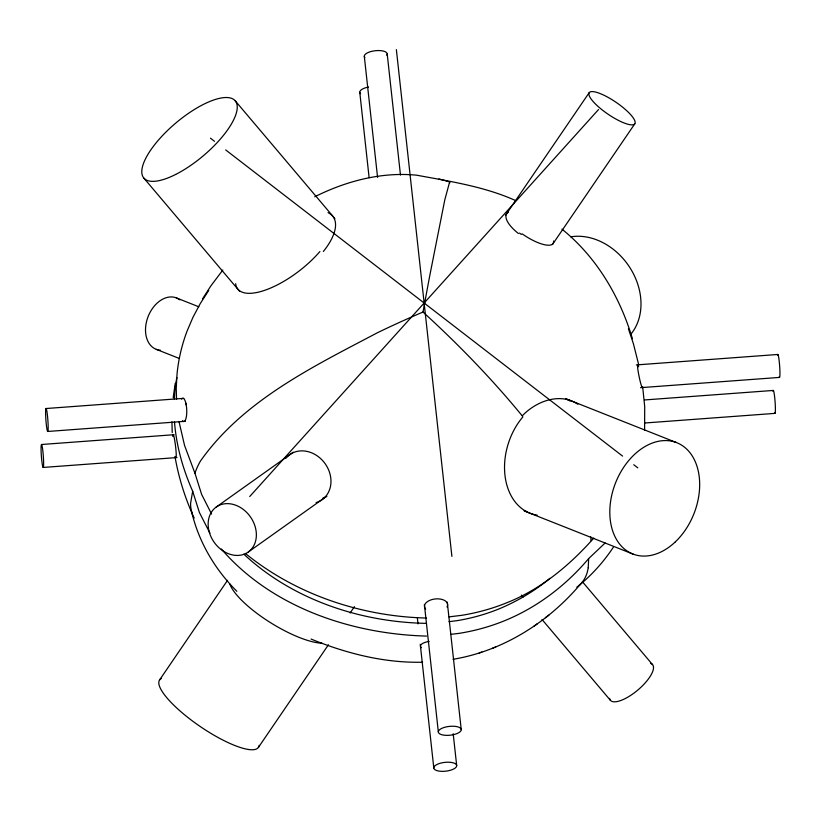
<?xml version="1.0" encoding="UTF-8"?>
<svg xmlns="http://www.w3.org/2000/svg" width="821" height="821" viewBox="0 0 821 821"><rect width="100%" height="100%" fill="white"/><g stroke="black" fill="none" stroke-linecap="round" stroke-linejoin="round"><path stroke-width="1.23" d="M644.598 430.142L644.701 406.569L642.658 386.681M174.37 399.078L174.781 391.874A198.077 182.057 7.2 0 1 176.833 377.516M588.236 567.742L588.657 558.578L605.108 543.009M173.18 397.713L175.232 383.304M174.493 421.891C176.31 445.885 182.97 469.294 192.678 491.235L190.595 503.335A227.037 79.452 -22.2 0 0 194.228 518.051M202.448 299.008L210.925 285.821L222.819 270.047M208.719 290.418L200.191 303.708L192.956 317.317L187.034 331.191A198.077 182.057 7.2 0 0 177.049 373.883L176.238 388.292L176.536 399.109M159.633 679.88L227.54 580.314M505.418 215.471L589.221 92.609M552.43 244.566L634.787 123.827A27.616 7.173 34.3 0 0 604.266 95.39A27.616 7.173 34.3 0 0 596.97 105.447A27.616 7.173 34.3 0 0 634.787 123.827M258.358 747.5L328.441 644.762M350.115 612.989L354.446 606.637M613.41 547.135C603.846 561.574 592.198 574.638 578.815 585.64M588.657 558.578C565.946 585.465 537.201 607.417 504.535 620.748A198.077 182.057 7.2 0 1 459.226 633.34L450.555 634.397M249.728 496.52L598.55 109.521M580.642 583.957C548.161 622.39 503.057 650.981 453.048 659.294M522.341 415.765C536.031 401.336 559.84 392.099 577.82 404.219M593.768 538.114C569.661 565.31 540.957 589.252 506.803 602.758A198.077 182.057 7.2 0 1 461.505 615.35L449.108 616.858M549.906 578.323C534.666 590.997 517.446 601.208 499.168 608.833A186.418 171.343 7.2 0 1 456.548 620.738L448.964 621.671M533.896 626.29L537.15 623.868M545.39 617.7L548.869 615.103M216.149 507.101L293.323 452.217M248.373 551.958L326.584 496.336M449.775 182.96L449.641 181.954L444.828 199.708L429.968 274.614A372.046 6.814 -80.3 0 0 423 312.031A372.046 130.2 -22.2 0 0 377.434 332.741C313.365 366.546 243.221 400.33 200.406 461.115A206.913 72.412 -22.2 0 0 194.957 473.245L201.648 494.447L211.602 514.079M314.73 196.773C346.093 181.113 381.324 171.753 416.545 175.171C450.041 181.379 484.39 186.5 515.742 200.611M492.816 648.036L495.71 647.02M479.259 652.952L481.824 652.059M46.068 408.519L183.75 398.349M636.337 364.924L777.846 354.467M47.7 431.466A11.504 0.975 85.8 0 0 47.341 414.513A11.504 0.975 85.8 0 0 45.607 414A11.504 0.975 85.8 0 0 47.7 431.466L185.382 421.296M640.513 387.676L779.478 377.414M41.522 444.5L174.114 434.709M644.536 399.95L773.3 390.447M43.154 467.447A11.504 0.975 85.8 0 0 42.795 450.493A11.504 0.975 85.8 0 0 41.071 449.98A11.504 0.975 85.8 0 0 43.154 467.447L177.018 457.554M644.896 422.989L774.932 413.384M422.579 662.219C384.249 663.122 346.38 653.434 311.067 639.066M425.832 623.355C360.07 622.072 292.358 599.546 243.816 554.144M426.438 618.039C361.589 616.52 295.95 594.62 245.407 553.467M426.581 636.09C351.347 634.058 271.556 607.283 221.342 548.982M438.937 178.937L449.641 181.954M565.433 398.565L676.268 442.488M176.176 297.818L198.826 306.797M156.318 349.356L178.968 358.325M524.793 511.165L633.237 554.154M565.597 398.657L567.588 399.632M568.07 399.889L570.031 401.048M210.463 138.195L214.527 141.325M225.693 149.935L622.585 456.107M633.75 464.727L637.804 467.857M561.923 229.121C596.446 256.911 619.865 296.555 632.416 338.704M423 312.021C458.375 344.338 491.851 378.799 522.228 415.867M236.838 591.284C214.917 569.425 198.641 541.819 191.591 511.575M235.104 100.675L334.896 218.622M582.428 581.74L652.531 664.6M521.376 595.092L523.028 597.041M541.993 619.465L610.444 700.364M143.921 178.178L239.588 291.25M209.909 533.096L199.38 512.437L192.678 491.235M194.946 473.255L184.571 445.505L179.07 421.84M192.412 514.141C184.325 495.71 178.414 476.303 174.965 456.466M628.414 328.78L633.391 343.701L638.748 364.883M396.369 49.64L451.899 556.402M387.204 53.96L400.474 175.078M447.271 602.152L461.238 729.643A11.504 4.423 -6.3 0 1 444.284 735.216A11.504 4.423 -6.3 0 1 443.853 727.55A11.504 4.423 -6.3 0 1 461.238 729.643M453.192 733.748L456.692 765.624A11.504 4.423 -6.3 0 1 439.738 771.196A11.504 4.423 -6.3 0 1 439.307 763.53A11.504 4.423 -6.3 0 1 456.692 765.624M364.308 56.29L377.578 177.398M424.375 604.482L438.342 731.973M359.762 92.27L369.122 177.685M417.314 617.515L418.012 623.888M420.249 644.28L433.796 767.943M171.928 421.768L172.225 432.605M172.821 436.485A11.515 1.006 83.1 0 1 175.427 445.228A11.515 1.006 83.1 0 1 175.437 456.815M421.337 647.697A11.515 4.3 -3.8 0 1 429.167 641.417M588.226 567.732A226.309 75.05 42.1 0 1 576.804 587.138M321.904 643.192A59.83 17.487 31.7 0 1 268.139 621.158A59.83 17.487 31.7 0 1 229.706 583.762M772.961 391.36A11.504 0.975 85.8 0 1 775.086 401.797A11.504 0.975 85.8 0 1 774.531 412.563M360.573 93.738A11.504 4.423 -6.3 0 1 368.537 87.026M777.549 355.083A11.504 0.975 85.8 0 1 779.632 365.827A11.504 0.975 85.8 0 1 779.16 376.86M364.842 57.491A11.504 4.423 -6.3 0 1 375.505 50.697A11.504 4.423 -6.3 0 1 386.804 55.253M650.663 663.43A27.616 9.873 -40.2 0 1 637.989 689.907A27.616 9.873 -40.2 0 1 609.541 698.384M160.423 350.218A27.616 19.437 -68.4 0 1 148.037 316.773A27.616 19.437 -68.4 0 1 179.82 299.86M259.149 745.365A59.83 15.537 34.3 0 1 199.872 726.277A59.83 15.537 34.3 0 1 161.429 678.433M570.78 236.828A59.83 47.967 54.6 0 1 630.395 268.426A59.83 47.967 54.6 0 1 631.123 333.89M590.679 536.647A208.626 69.19 42.1 0 1 591.017 540.659M642.494 386.907A11.607 0.954 78.5 0 1 638.738 374.684A11.607 0.954 78.5 0 1 638.646 366.771M181.636 399.17A11.668 3.376 87.6 0 1 186.736 409.874A11.668 3.376 87.6 0 1 182.488 420.691M185.957 403.275A11.309 3.325 88.2 0 1 186.346 405.235M425.637 609.069A11.638 6.589 -5.5 0 1 435.407 598.93A11.638 6.589 -5.5 0 1 446.993 606.986M326.84 496.192A27.678 23.45 53.5 0 1 322.653 498.285M285.718 458.405A27.74 23.491 53.4 0 1 325.444 464.122A27.74 23.491 53.4 0 1 316.095 502.585M521.294 234.406A27.555 8.805 33.1 0 1 519.498 233.072M518.451 233.523A27.729 10.786 32 0 1 508.271 212.28M553.559 241.035A27.719 8.877 33.1 0 1 522.125 233.821M319.882 251.544A59.923 23.399 -37.7 0 1 267.41 289.341A59.923 23.399 -37.7 0 1 235.668 283.697M328.041 212.66A59.995 26.405 -35.8 0 1 323.351 251.483M527.01 511.596A59.954 43.01 -72.1 0 1 524.096 510.826M537.129 515.095A59.974 43.924 -72.2 0 1 505.223 477.288A59.974 43.924 -72.2 0 1 522.905 416.863M208.37 527.698A27.616 22.136 54.6 0 0 247.049 552.831A27.616 22.136 54.6 0 0 241.353 508.066A27.616 22.136 54.6 0 0 208.37 527.698M175.632 174.463A59.83 21.387 -40.2 0 0 235.996 101.927A59.83 21.387 -40.2 0 0 156.914 141.889A59.83 21.387 -40.2 0 0 175.632 174.463M675.365 541.839A59.83 42.117 -68.4 0 0 679.018 443.689A59.83 42.117 -68.4 0 0 609.859 509.441A59.83 42.117 -68.4 0 0 675.365 541.839"/></g></svg>
